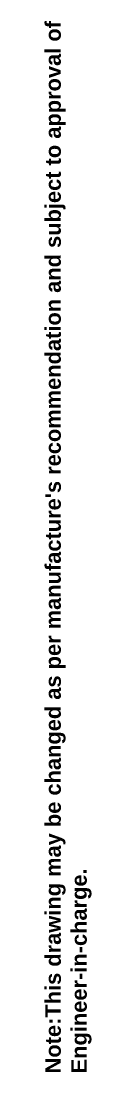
# Model space of a CAD drawing. Extents: x 25837 to 33401, y -1784 to 3293.
# Drawn here: x 27456 to 27480, y 1465 to 2009 of the extents above; entities that cross this region are included whole.
import ezdxf

# ---------------------------------------------------------------- set-up
doc = ezdxf.new("R2010")
doc.units = 0
doc.header["$LTSCALE"] = 200
doc.header["$MEASUREMENT"] = 0
doc.layers.add('hatch', color=250, linetype='CONTINUOUS')
doc.styles.add('FRAME_TEXT', font='arial.ttf')

msp = doc.modelspace()

# ---------------------------------------------------------------- texts
at = {"layer": 'hatch', "color": 7, "insert": (27480.41107701017, 1464.136071563515), "char_height": 8.1, "width": 610.4363813441341, "attachment_point": 7, "rotation": 90, "style": 'FRAME_TEXT'}
msp.add_mtext("{\\fSwis721 Lt BT|b1|i0|c0|p34;Note:This drawing may be changed as per manufacture's recommendation and subject to approval of Engineer-in-charge.}", dxfattribs=at)

doc.saveas('drawing.dxf')
